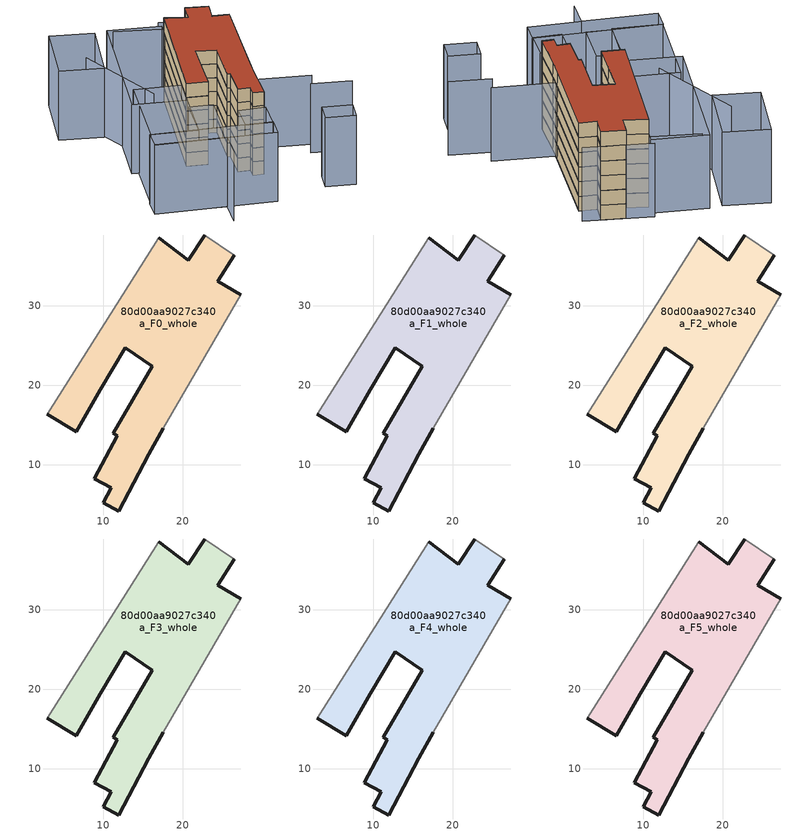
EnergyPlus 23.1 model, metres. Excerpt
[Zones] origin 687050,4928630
80d00aa9027c340a_F0_whole
 floor ground (EU_floor_Construction): 15.69,11.3 17.55,14.62 27.31,31.38 24.4,33.08 26.51,36.38 22.73,38.92 20.69,35.74 16.99,38.58 2.93,16.34 6.58,14.13 9.62,19.42 12.78,24.75 16.15,22.38 11.24,13.96 11.73,13.67 8.82,8.22 10.99,7.08 10.02,5.21 11.95,4.18 z0
 wall outside (EU_wall_Construction): 16.99,38.58 20.69,35.74 22.73,38.92 / 26.51,36.38 24.4,33.08 27.31,31.38 / 17.55,14.62 15.69,11.3 11.95,4.18 10.02,5.21 10.99,7.08 8.82,8.22 11.73,13.67 11.24,13.96 16.15,22.38 12.78,24.75 9.62,19.42 6.58,14.13 2.93,16.34 z0:3
 wall adiabatic (EU_wall_Construction): 22.73,38.92 26.51,36.38 / 27.31,31.38 17.55,14.62 / 2.93,16.34 16.99,38.58 z0:3
80d00aa9027c340a_F1_whole
 floor to 80d00aa9027c340a_F0_whole (EU_floor_Construction): 15.69,11.3 17.54,14.62 27.3,31.38 24.4,33.08 26.5,36.38 22.73,38.92 20.69,35.74 16.99,38.58 2.92,16.34 6.58,14.13 9.62,19.42 12.77,24.75 16.15,22.38 11.24,13.96 11.73,13.67 8.82,8.22 10.99,7.08 10.01,5.21 11.95,4.18 z3
 wall outside (EU_wall_Construction): 16.99,38.58 20.69,35.74 22.73,38.92 / 26.51,36.38 24.4,33.08 27.31,31.38 / 17.55,14.62 15.69,11.3 11.95,4.18 10.02,5.21 10.99,7.08 8.82,8.22 11.73,13.67 11.24,13.96 16.15,22.38 12.78,24.75 9.62,19.42 6.58,14.13 2.93,16.34 z3:6
 wall adiabatic (EU_wall_Construction): 22.73,38.92 26.51,36.38 / 27.31,31.38 17.55,14.62 / 2.93,16.34 16.99,38.58 z3:6
80d00aa9027c340a_F2_whole
 floor to 80d00aa9027c340a_F1_whole (EU_floor_Construction): 15.69,11.3 17.54,14.62 27.3,31.38 24.4,33.08 26.5,36.38 22.73,38.92 20.69,35.74 16.99,38.58 2.92,16.34 6.58,14.13 9.62,19.42 12.77,24.75 16.15,22.38 11.24,13.96 11.73,13.67 8.82,8.22 10.99,7.08 10.01,5.21 11.95,4.18 z6
 wall outside (EU_wall_Construction): 16.99,38.58 20.69,35.74 22.73,38.92 / 26.51,36.38 24.4,33.08 27.31,31.38 / 17.55,14.62 15.69,11.3 11.95,4.18 10.02,5.21 10.99,7.08 8.82,8.22 11.73,13.67 11.24,13.96 16.15,22.38 12.78,24.75 9.62,19.42 6.58,14.13 2.93,16.34 z6:9
 wall adiabatic (EU_wall_Construction): 22.73,38.92 26.51,36.38 / 27.31,31.38 17.55,14.62 / 2.93,16.34 16.99,38.58 z6:9
80d00aa9027c340a_F3_whole
 floor to 80d00aa9027c340a_F2_whole (EU_floor_Construction): 15.69,11.3 17.54,14.62 27.3,31.38 24.4,33.08 26.5,36.38 22.73,38.92 20.69,35.74 16.99,38.58 2.92,16.34 6.58,14.13 9.62,19.42 12.77,24.75 16.15,22.38 11.24,13.96 11.73,13.67 8.82,8.22 10.99,7.08 10.01,5.21 11.95,4.18 z9
 wall outside (EU_wall_Construction): 16.99,38.58 20.69,35.74 22.73,38.92 / 26.51,36.38 24.4,33.08 27.31,31.38 / 17.55,14.62 15.69,11.3 11.95,4.18 10.02,5.21 10.99,7.08 8.82,8.22 11.73,13.67 11.24,13.96 16.15,22.38 12.78,24.75 9.62,19.42 6.58,14.13 2.93,16.34 z9:12
 wall adiabatic (EU_wall_Construction): 22.73,38.92 26.51,36.38 / 27.31,31.38 17.55,14.62 / 2.93,16.34 16.99,38.58 z9:12
80d00aa9027c340a_F4_whole
 floor to 80d00aa9027c340a_F3_whole (EU_floor_Construction): 15.69,11.3 17.54,14.62 27.3,31.38 24.4,33.08 26.5,36.38 22.73,38.92 20.69,35.74 16.99,38.58 2.92,16.34 6.58,14.13 9.62,19.42 12.77,24.75 16.15,22.38 11.24,13.96 11.73,13.67 8.82,8.22 10.99,7.08 10.01,5.21 11.95,4.18 z12
 wall outside (EU_wall_Construction): 16.99,38.58 20.69,35.74 22.73,38.92 / 26.51,36.38 24.4,33.08 27.31,31.38 / 17.55,14.62 15.69,11.3 11.95,4.18 10.02,5.21 10.99,7.08 8.82,8.22 11.73,13.67 11.24,13.96 16.15,22.38 12.78,24.75 9.62,19.42 6.58,14.13 2.93,16.34 z12:15
 wall adiabatic (EU_wall_Construction): 22.73,38.92 26.51,36.38 / 27.31,31.38 17.55,14.62 / 2.93,16.34 16.99,38.58 z12:15
80d00aa9027c340a_F5_whole
 floor to 80d00aa9027c340a_F4_whole (EU_floor_Construction): 15.69,11.3 17.54,14.62 27.3,31.38 24.4,33.08 26.5,36.38 22.73,38.92 20.69,35.74 16.99,38.58 2.92,16.34 6.58,14.13 9.62,19.42 12.77,24.75 16.15,22.38 11.24,13.96 11.73,13.67 8.82,8.22 10.99,7.08 10.01,5.21 11.95,4.18 z15
 wall outside (EU_wall_Construction): 16.99,38.58 20.69,35.74 22.73,38.92 / 26.51,36.38 24.4,33.08 27.31,31.38 / 17.55,14.62 15.69,11.3 11.95,4.18 10.02,5.21 10.99,7.08 8.82,8.22 11.73,13.67 11.24,13.96 16.15,22.38 12.78,24.75 9.62,19.42 6.58,14.13 2.93,16.34 z15:18
 wall adiabatic (EU_wall_Construction): 22.73,38.92 26.51,36.38 / 27.31,31.38 17.55,14.62 / 2.93,16.34 16.99,38.58 z15:18
 roof outside (EU_roof_Construction): 26.51,36.38 24.4,33.08 27.31,31.38 17.55,14.62 15.69,11.3 11.95,4.18 10.02,5.21 10.99,7.08 8.82,8.22 11.73,13.67 11.24,13.96 16.15,22.38 12.78,24.75 9.62,19.42 6.58,14.13 2.93,16.34 16.99,38.58 20.69,35.74 22.73,38.92 z18
shading: -13.98,6.39 -1.72,-0.59 / -1.72,-0.59 -4.61,-5.67 / 30.9,0.3 24.25,4.62 / -0.87,40.7 -0.62,21.62 / 26.68,7.08 15.99,13.9 / 29.24,34.42 18.52,41.85 / 17.41,39.54 9.8,44.87 / 19.67,-3.63 24.69,-6.81 / 24.69,-6.81 22.39,-10.44 / 22.39,-10.44 17.37,-7.25 / 17.37,-7.25 19.67,-3.63 / 4.06,0.65 6.93,5.91 / 6.93,5.91 11.64,3.34 / 11.64,3.34 8.76,-1.92 / 8.76,-1.92 4.06,0.65 / 6.87,-5.42 -14.02,6.33 / -14.02,6.33 -11.96,9.97 / -11.96,9.97 8.92,-1.78 / 8.92,-1.78 6.87,-5.42 / 0.34,2.92 -3.81,5.3 / -3.81,5.3 0.74,13.23 / 0.74,13.23 4.89,10.85 / 4.89,10.85 0.34,2.92 / -11.85,9.91 -2.51,25.32 / -2.51,25.32 5.44,20.5 / 5.44,20.5 -3.9,5.09 / -3.9,5.09 -11.85,9.91 / 18.15,40.41 2.32,15.36 / 2.32,15.36 -6.68,21.04 / -6.68,21.04 9.15,46.09 / 9.15,46.09 18.15,40.41 / 6.81,46.89 -0.94,35.36 / -0.94,35.36 -8.25,40.27 / -8.25,40.27 -0.49,51.8 / -0.49,51.8 6.81,46.89 z0:15
[Building]
EU S2 Campaign: North Axis=0; Terrain=City; Solar Distribution=FullExterior
[Site:Location]
Bologna: Latitude=44.5; Longitude=11.25; Time Zone=1; Elevation=37
[SizingPeriod:WeatherFileDays]
AnnualSizingPeriod: Begin Month=1; Begin Day of Month=1; End Month=12; End Day of Month=31; Day of Week for Start Day=Monday; Use Weather File Daylight Saving Period=No; Use Weather File Rain and Snow Indicators=No
[MATERIAL]
EU_InternalMass_Material: Roughness=MediumRough; Thickness=0.1; Conductivity=1; Density=1800; Specific Heat=900; Thermal Absorptance=0.9; Solar Absorptance=0.7; Visible Absorptance=0.7
[MATERIAL:NOMASS] Roughness=MediumRough; Thermal Absorptance=0.9; Solar Absorptance=0.7; Visible Absorptance=0.7
Name | Thermal Resistance
EU_wall_NoMass | 0.905828
EU_roof_NoMass | 0.37593
EU_floor_NoMass | 0.67114
[CONSTRUCTION]
EU_wall_Construction: EU_wall_NoMass
EU_roof_Construction: EU_roof_NoMass
EU_floor_Construction: EU_floor_NoMass
EU_InternalMass_Construction: EU_InternalMass_Material
[ZONE] Type=1; Multiplier=1; Ceiling Height=autocalculate; Floor Area=autocalculate; Part of Total Floor Area=Yes
Name | Volume
80d00aa9027c340a_F0_whole | 971.271
80d00aa9027c340a_F1_whole; 80d00aa9027c340a_F2_whole; 80d00aa9027c340a_F3_whole; 80d00aa9027c340a_F4_whole; 80d00aa9027c340a_F5_whole | 971.272
[INTERNALMASS] Construction=EU_InternalMass_Construction; Surface Area=323.757
Name | Zone or ZoneList
80d00aa9027c340a_F0_whole_EU_InternalMass | 80d00aa9027c340a_F0_whole
80d00aa9027c340a_F1_whole_EU_InternalMass | 80d00aa9027c340a_F1_whole
80d00aa9027c340a_F2_whole_EU_InternalMass | 80d00aa9027c340a_F2_whole
80d00aa9027c340a_F3_whole_EU_InternalMass | 80d00aa9027c340a_F3_whole
80d00aa9027c340a_F4_whole_EU_InternalMass | 80d00aa9027c340a_F4_whole
80d00aa9027c340a_F5_whole_EU_InternalMass | 80d00aa9027c340a_F5_whole
[OTHEREQUIPMENT] Fuel Type=Electricity; Design Level Calculation Method=Watts/Area; Power per Zone Floor Area=1; Fraction Latent=0; Fraction Radiant=0; Fraction Lost=0; Carbon Dioxide Generation Rate=0; EndUse Subcategory=EU_Step8_InternalGains
Name | Zone or ZoneList or Space or SpaceList | Schedule
EU_Step8_InternalGain_80d00aa9027c340a_F0_whole_f000 | 80d00aa9027c340a_F0_whole | EU_Step8_GainSchedule_80d00aa9027c340a_F0_whole_f000
EU_Step8_InternalGain_80d00aa9027c340a_F1_whole_f000 | 80d00aa9027c340a_F1_whole | EU_Step8_GainSchedule_80d00aa9027c340a_F1_whole_f000
EU_Step8_InternalGain_80d00aa9027c340a_F2_whole_f000 | 80d00aa9027c340a_F2_whole | EU_Step8_GainSchedule_80d00aa9027c340a_F2_whole_f000
EU_Step8_InternalGain_80d00aa9027c340a_F3_whole_f000 | 80d00aa9027c340a_F3_whole | EU_Step8_GainSchedule_80d00aa9027c340a_F3_whole_f000
EU_Step8_InternalGain_80d00aa9027c340a_F4_whole_f000 | 80d00aa9027c340a_F4_whole | EU_Step8_GainSchedule_80d00aa9027c340a_F4_whole_f000
EU_Step8_InternalGain_80d00aa9027c340a_F5_whole_f000 | 80d00aa9027c340a_F5_whole | EU_Step8_GainSchedule_80d00aa9027c340a_F5_whole_f000
[ZONEVENTILATION:DESIGNFLOWRATE] Schedule=EU_AlwaysOn; Design Flow Rate Calculation Method=AirChanges/Hour; Air Changes per Hour=0.73129; Ventilation Type=Natural; Fan Pressure Rise=0; Fan Total Efficiency=1; Constant Term Coefficient=1; Temperature Term Coefficient=0; Velocity Term Coefficient=0; Velocity Squared Term Coefficient=0; Minimum Indoor Temperature=-100; Maximum Indoor Temperature=100; Delta Temperature=-100; Minimum Outdoor Temperature=-100; Maximum Outdoor Temperature=100; Maximum Wind Speed=40
Name | Zone or ZoneList or Space or SpaceList
EU_ConstantAir_80d00aa9027c340a_F0_whole | 80d00aa9027c340a_F0_whole
EU_ConstantAir_80d00aa9027c340a_F1_whole | 80d00aa9027c340a_F1_whole
EU_ConstantAir_80d00aa9027c340a_F2_whole | 80d00aa9027c340a_F2_whole
EU_ConstantAir_80d00aa9027c340a_F3_whole | 80d00aa9027c340a_F3_whole
EU_ConstantAir_80d00aa9027c340a_F4_whole | 80d00aa9027c340a_F4_whole
EU_ConstantAir_80d00aa9027c340a_F5_whole | 80d00aa9027c340a_F5_whole
[HVACTEMPLATE:THERMOSTAT] Constant Heating Setpoint=20; Constant Cooling Setpoint=50
EU_HeatOnly_80d00aa9027c340a_F0_whole; EU_HeatOnly_80d00aa9027c340a_F1_whole; EU_HeatOnly_80d00aa9027c340a_F2_whole; EU_HeatOnly_80d00aa9027c340a_F3_whole; EU_HeatOnly_80d00aa9027c340a_F4_whole; EU_HeatOnly_80d00aa9027c340a_F5_whole
[HVACTEMPLATE:ZONE:IDEALLOADSAIRSYSTEM] System Availability Schedule=EU_AlwaysOn; Maximum Heating Supply Air Temperature=50; Minimum Cooling Supply Air Temperature=13; Maximum Heating Supply Air Humidity Ratio=0.0156; Minimum Cooling Supply Air Humidity Ratio=0.0077; Heating Limit=NoLimit; Cooling Limit=NoLimit; Heating Availability Schedule=EU_AlwaysOn; Cooling Availability Schedule=EU_CoolingOff; Dehumidification Control Type=ConstantSensibleHeatRatio; Cooling Sensible Heat Ratio=0.7; Dehumidification Setpoint=60; Humidification Control Type=None; Humidification Setpoint=30; Outdoor Air Method=None; Outdoor Air Flow Rate per Person=0.00944; Outdoor Air Flow Rate per Zone Floor Area=0; Outdoor Air Flow Rate per Zone=0; Demand Controlled Ventilation Type=None; Outdoor Air Economizer Type=NoEconomizer; Heat Recovery Type=None; Sensible Heat Recovery Effectiveness=0.7; Latent Heat Recovery Effectiveness=0.65
Name | Template Thermostat
80d00aa9027c340a_F0_whole | EU_HeatOnly_80d00aa9027c340a_F0_whole
80d00aa9027c340a_F1_whole | EU_HeatOnly_80d00aa9027c340a_F1_whole
80d00aa9027c340a_F2_whole | EU_HeatOnly_80d00aa9027c340a_F2_whole
80d00aa9027c340a_F3_whole | EU_HeatOnly_80d00aa9027c340a_F3_whole
80d00aa9027c340a_F4_whole | EU_HeatOnly_80d00aa9027c340a_F4_whole
80d00aa9027c340a_F5_whole | EU_HeatOnly_80d00aa9027c340a_F5_whole
[SIZING:ZONE] Zone Cooling Design Supply Air Temperature Input Method=SupplyAirTemperature; Zone Cooling Design Supply Air Temperature=13; Zone Heating Design Supply Air Temperature Input Method=SupplyAirTemperature; Zone Heating Design Supply Air Temperature=50; Zone Cooling Design Supply Air Humidity Ratio=0.008; Zone Heating Design Supply Air Humidity Ratio=0.008; Cooling Design Air Flow Method=DesignDay; Cooling Design Air Flow Rate=0; Cooling Minimum Air Flow per Zone Floor Area=0.000762; Cooling Minimum Air Flow=0; Cooling Minimum Air Flow Fraction=0.2; Heating Design Air Flow Method=DesignDay; Heating Design Air Flow Rate=0; Heating Maximum Air Flow per Zone Floor Area=0.002032; Heating Maximum Air Flow=0.141576; Heating Maximum Air Flow Fraction=0.3; Account for Dedicated Outdoor Air System=No; Dedicated Outdoor Air System Control Strategy=NeutralSupplyAir; Dedicated Outdoor Air Low Setpoint Temperature for Design=autosize; Dedicated Outdoor Air High Setpoint Temperature for Design=autosize; Zone Load Sizing Method=Sensible Load Only No Latent Load; Zone Latent Cooling Design Supply Air Humidity Ratio Input Method=HumidityRatioDifference; Zone Cooling Design Supply Air Humidity Ratio Difference=0.005; Zone Latent Heating Design Supply Air Humidity Ratio Input Method=HumidityRatioDifference; Zone Humidification Design Supply Air Humidity Ratio Difference=0.005
80d00aa9027c340a_F0_whole; 80d00aa9027c340a_F1_whole; 80d00aa9027c340a_F2_whole; 80d00aa9027c340a_F3_whole; 80d00aa9027c340a_F4_whole; 80d00aa9027c340a_F5_whole
[SCHEDULE:CONSTANT]
Name | Hourly Value
EU_AlwaysOn | 1
EU_CoolingOff | 0
[SCHEDULE:FILE] Column Number=1; Rows to Skip at Top=0; Number of Hours of Data=8760; Column Separator=Comma; Interpolate to Timestep=No; Minutes per Item=60; Adjust Schedule for Daylight Savings=Yes
Name | File
EU_Step8_GainSchedule_80d00aa9027c340a_F0_whole_f000 | ../../schedules/80d00aa9027c340a/80d00aa9027c340a_F0_whole_f000_gain.csv
EU_Step8_GainSchedule_80d00aa9027c340a_F1_whole_f000 | ../../schedules/80d00aa9027c340a/80d00aa9027c340a_F1_whole_f000_gain.csv
EU_Step8_GainSchedule_80d00aa9027c340a_F2_whole_f000 | ../../schedules/80d00aa9027c340a/80d00aa9027c340a_F2_whole_f000_gain.csv
EU_Step8_GainSchedule_80d00aa9027c340a_F3_whole_f000 | ../../schedules/80d00aa9027c340a/80d00aa9027c340a_F3_whole_f000_gain.csv
EU_Step8_GainSchedule_80d00aa9027c340a_F4_whole_f000 | ../../schedules/80d00aa9027c340a/80d00aa9027c340a_F4_whole_f000_gain.csv
EU_Step8_GainSchedule_80d00aa9027c340a_F5_whole_f000 | ../../schedules/80d00aa9027c340a/80d00aa9027c340a_F5_whole_f000_gain.csv
